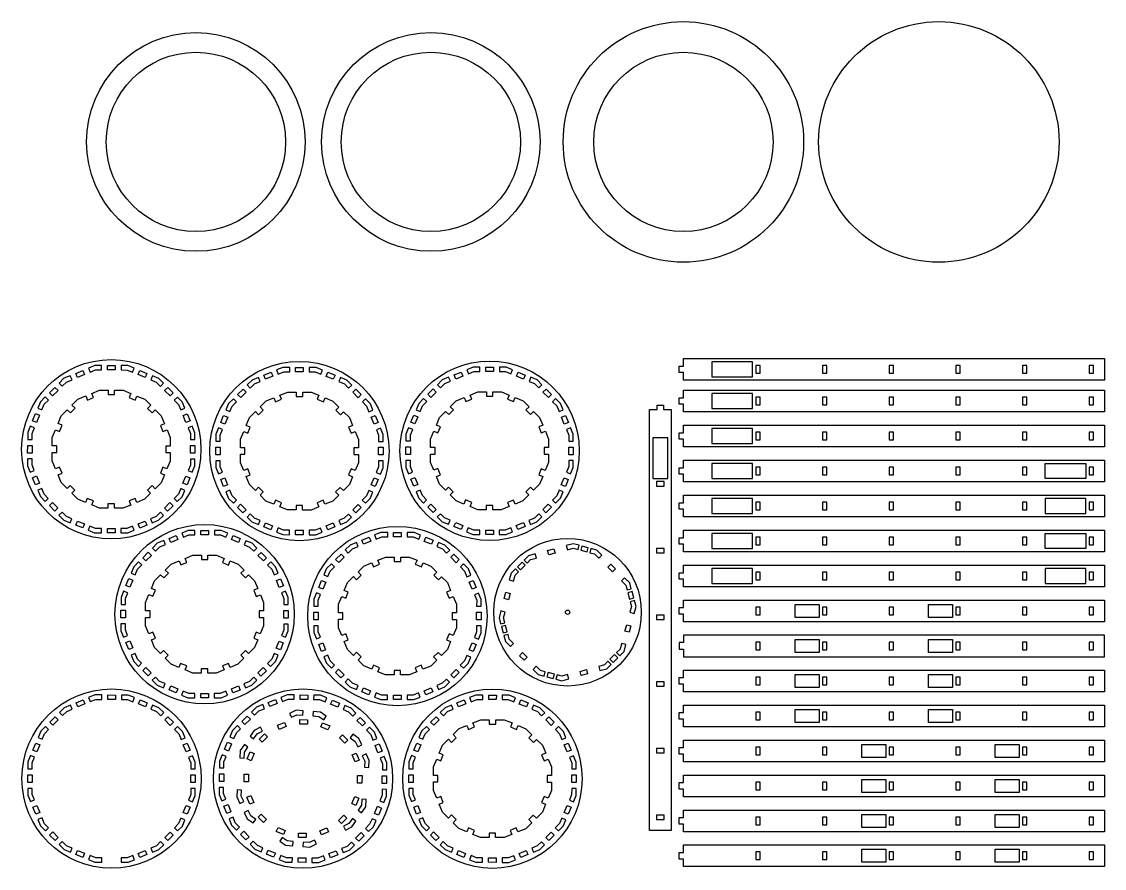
# Model space of a CAD drawing. Header units: millimetres. Extents: x 0 to 786, y -59 to 1053.
# Drawn here: x 0 to 786, y 439 to 1053 of the extents above; entities that cross this region are included whole.
import ezdxf

# ---------------------------------------------------------------- set-up
doc = ezdxf.new("R2010")
doc.units = ezdxf.units.MM
for name, color, linetype in [('Part 2 Inside CUt', 92, 'Continuous'), ('Part 2 Outside Cut', 1, 'Continuous'), ('Part 3 Inside Cut', 70, 'Continuous'), ('Part 3 Outside Cut', 1, 'Continuous')]:
    doc.layers.add(name, color=color, linetype=linetype)

msp = doc.modelspace()

# ---------------------------------------------------------------- linework, layer by layer
at = {"layer": 'Part 2 Inside CUt'}
for points in [[(58.04, 800.38), (58.04, 803.55), (53.04, 803.56), (48.42, 801.65), (49.64, 798.71), (53.67, 800.38)], [(67.9, 800.37), (62.34, 800.37), (62.34, 803.55), (67.9, 803.54)], [(80.6, 798.69), (81.81, 801.62), (77.2, 803.54), (72.2, 803.54), (72.2, 800.37), (76.57, 800.36)], [(194.67, 799.1), (194.67, 802.27), (189.67, 802.27), (185.05, 800.37), (186.27, 797.43), (190.3, 799.1)], [(198.97, 799.09), (198.97, 802.27), (204.53, 802.26), (204.53, 799.09)], [(217.23, 797.4), (218.44, 800.34), (213.83, 802.25), (208.83, 802.26), (208.83, 799.08), (213.2, 799.08)], [(332.8, 799.25), (332.8, 802.43), (327.8, 802.43), (323.18, 800.52), (324.4, 797.59), (328.43, 799.25)], [(342.66, 799.24), (337.1, 799.25), (337.1, 802.42), (342.66, 802.42)], [(355.36, 797.56), (356.57, 800.49), (351.96, 802.41), (346.96, 802.41), (346.96, 799.24), (351.32, 799.23)], [(36.55, 793.31), (35.33, 796.24), (30.72, 794.33), (27.18, 790.8), (29.42, 788.55), (32.51, 791.64)], [(44.45, 800.01), (45.66, 797.07), (40.52, 794.95), (39.31, 797.88)], [(90.92, 797.84), (89.7, 794.91), (84.57, 797.04), (85.79, 799.97)], [(100.79, 788.49), (103.04, 790.74), (99.51, 794.27), (94.89, 796.19), (93.68, 793.26), (97.71, 791.58)], [(173.18, 792.02), (171.96, 794.96), (167.35, 793.05), (163.81, 789.52), (166.05, 787.27), (169.14, 790.36)], [(181.08, 798.72), (182.29, 795.79), (177.15, 793.67), (175.94, 796.6)], [(222.42, 798.69), (227.55, 796.56), (226.33, 793.62), (221.2, 795.75)], [(237.42, 787.21), (239.67, 789.45), (236.14, 792.99), (231.52, 794.91), (230.31, 791.97), (234.34, 790.3)], [(311.31, 792.18), (310.09, 795.11), (305.48, 793.2), (301.94, 789.67), (304.18, 787.43), (307.27, 790.51)], [(319.21, 798.88), (320.42, 795.94), (315.28, 793.82), (314.07, 796.76)], [(365.68, 796.71), (364.46, 793.78), (359.33, 795.91), (360.55, 798.84)], [(375.55, 787.36), (377.8, 789.61), (374.27, 793.14), (369.65, 795.06), (368.44, 792.13), (372.47, 790.45)], [(26.38, 785.51), (22.44, 781.59), (20.2, 783.84), (24.13, 787.76)], [(106.08, 787.69), (110.01, 783.76), (107.76, 781.51), (103.83, 785.45)], [(163.01, 784.23), (159.08, 780.31), (156.83, 782.55), (160.76, 786.48)], [(242.71, 786.41), (246.64, 782.48), (244.39, 780.23), (240.46, 784.16)], [(301.14, 784.39), (297.2, 780.46), (294.96, 782.71), (298.89, 786.63)], [(380.84, 786.56), (384.76, 782.63), (382.52, 780.39), (378.59, 784.32)], [(19.4, 778.55), (17.16, 780.8), (13.62, 777.27), (11.7, 772.65), (14.64, 771.43), (16.31, 775.46)], [(62.65, 703.18), (62.65, 700.01), (56.51, 700.01), (50.85, 702.37), (52.06, 705.3), (47.67, 707.13), (46.45, 704.19), (40.78, 706.55), (36.45, 710.89), (38.69, 713.13), (35.33, 716.5), (33.08, 714.26), (28.75, 718.6), (26.41, 724.27), (29.34, 725.48), (27.52, 729.89), (24.59, 728.67), (22.24, 734.34), (22.25, 740.48), (25.42, 740.48), (25.43, 745.24), (22.25, 745.24), (22.26, 751.38), (24.61, 757.04), (27.54, 755.83), (29.37, 760.23), (26.44, 761.44), (28.79, 767.11), (33.13, 771.44), (35.38, 769.2), (38.75, 772.56), (36.5, 774.81), (40.85, 779.14), (46.52, 781.49), (47.73, 778.55), (52.13, 780.37), (50.92, 783.31), (56.59, 785.65), (62.72, 785.64), (62.72, 782.47), (67.48, 782.46), (67.49, 785.64), (73.62, 785.63), (79.29, 783.28), (78.07, 780.35), (82.47, 778.52), (83.69, 781.45), (89.35, 779.1), (93.69, 774.76), (91.44, 772.52), (94.81, 769.15), (97.05, 771.39), (101.39, 767.05), (103.73, 761.38), (100.8, 760.16), (102.62, 755.76), (105.55, 756.97), (107.89, 751.3), (107.89, 745.17), (104.71, 745.17), (104.71, 740.41), (107.88, 740.41), (107.88, 734.27), (105.53, 728.6), (102.59, 729.82), (100.77, 725.42), (103.7, 724.2), (101.35, 718.54), (97, 714.2), (94.76, 716.45), (91.39, 713.09), (93.63, 710.84), (89.29, 706.5), (83.62, 704.16), (82.41, 707.1), (78.01, 705.28), (79.22, 702.34), (73.55, 700), (67.41, 700), (67.41, 703.18)], [(115.55, 771.34), (118.48, 772.56), (116.58, 777.18), (113.05, 780.71), (110.8, 778.47), (113.88, 775.38)], [(156.03, 777.27), (153.79, 779.51), (150.25, 775.98), (148.33, 771.37), (151.27, 770.15), (152.94, 774.18)], [(199.28, 701.9), (199.28, 698.73), (193.14, 698.73), (187.48, 701.08), (188.7, 704.02), (184.3, 705.84), (183.08, 702.91), (177.41, 705.26), (173.08, 709.61), (175.32, 711.85), (171.96, 715.22), (169.71, 712.98), (165.38, 717.32), (163.04, 722.99), (165.97, 724.2), (164.15, 728.6), (161.22, 727.39), (158.87, 733.06), (158.88, 739.2), (162.05, 739.19), (162.06, 743.96), (158.88, 743.96), (158.89, 750.1), (161.24, 755.76), (164.17, 754.54), (166, 758.94), (163.07, 760.16), (165.42, 765.83), (169.76, 770.16), (172.01, 767.91), (175.38, 771.28), (173.13, 773.53), (177.48, 777.86), (183.15, 780.2), (184.36, 777.27), (188.76, 779.09), (187.55, 782.02), (193.22, 784.37), (199.35, 784.36), (199.35, 781.19), (204.11, 781.18), (204.12, 784.36), (210.25, 784.35), (215.92, 782), (214.7, 779.07), (219.1, 777.24), (220.32, 780.17), (225.98, 777.82), (230.32, 773.48), (228.07, 771.23), (231.44, 767.86), (233.68, 770.11), (238.02, 765.76), (240.36, 760.09), (237.43, 758.88), (239.25, 754.48), (242.18, 755.69), (244.52, 750.02), (244.52, 743.89), (241.34, 743.89), (241.34, 739.13), (244.51, 739.12), (244.51, 732.99), (242.16, 727.32), (239.22, 728.54), (237.4, 724.14), (240.33, 722.92), (237.98, 717.26), (233.63, 712.92), (231.39, 715.17), (228.02, 711.8), (230.26, 709.56), (225.92, 705.22), (220.25, 702.88), (219.04, 705.81), (214.64, 703.99), (215.85, 701.06), (210.18, 698.72), (204.04, 698.72), (204.04, 701.9)], [(252.18, 770.06), (255.11, 771.27), (253.21, 775.89), (249.68, 779.43), (247.43, 777.19), (250.51, 774.1)], [(294.16, 777.42), (291.92, 779.67), (288.38, 776.14), (286.46, 771.52), (289.39, 770.31), (291.07, 774.34)], [(337.41, 702.06), (337.41, 698.88), (331.27, 698.89), (325.61, 701.24), (326.82, 704.17), (322.43, 706), (321.21, 703.07), (315.54, 705.42), (311.21, 709.76), (313.45, 712), (310.09, 715.37), (307.84, 713.13), (303.51, 717.47), (301.16, 723.14), (304.1, 724.36), (302.28, 728.76), (299.35, 727.55), (297, 733.22), (297.01, 739.35), (300.18, 739.35), (300.19, 744.11), (297.01, 744.11), (297.02, 750.25), (299.37, 755.92), (302.3, 754.7), (304.13, 759.1), (301.2, 760.32), (303.55, 765.98), (307.89, 770.32), (310.13, 768.07), (313.51, 771.43), (311.26, 773.68), (315.6, 778.02), (321.28, 780.36), (322.49, 777.43), (326.89, 779.24), (325.68, 782.18), (331.35, 784.52), (337.48, 784.52), (337.48, 781.34), (342.24, 781.34), (342.25, 784.51), (348.38, 784.51), (354.05, 782.15), (352.83, 779.22), (357.23, 777.39), (358.45, 780.33), (364.11, 777.97), (368.45, 773.63), (366.2, 771.39), (369.57, 768.02), (371.81, 770.26), (376.15, 765.92), (378.49, 760.25), (375.56, 759.04), (377.37, 754.63), (380.31, 755.85), (382.65, 750.18), (382.65, 744.04), (379.47, 744.04), (379.47, 739.28), (382.64, 739.28), (382.64, 733.14), (380.28, 727.48), (377.35, 728.69), (375.53, 724.29), (378.46, 723.08), (376.1, 717.41), (371.76, 713.08), (369.52, 715.32), (366.15, 711.96), (368.39, 709.71), (364.05, 705.38), (358.38, 703.03), (357.17, 705.97), (352.76, 704.15), (353.98, 701.21), (348.31, 698.87), (342.17, 698.88), (342.17, 702.05)], [(390.31, 770.22), (393.24, 771.43), (391.34, 776.05), (387.8, 779.58), (385.56, 777.34), (388.64, 774.25)], [(10.85, 762.33), (7.92, 763.54), (10.05, 768.68), (12.99, 767.46)], [(119.32, 762.23), (117.19, 767.37), (120.13, 768.58), (122.25, 763.45)], [(147.48, 761.04), (144.55, 762.26), (146.68, 767.39), (149.62, 766.18)], [(255.95, 760.95), (253.82, 766.08), (256.76, 767.3), (258.88, 762.16)], [(285.61, 761.2), (282.68, 762.42), (284.81, 767.55), (287.74, 766.33)], [(394.07, 761.1), (391.95, 766.24), (394.89, 767.45), (397.01, 762.32)], [(9.2, 758.35), (6.27, 759.57), (4.36, 754.96), (4.35, 749.96), (7.53, 749.96), (7.53, 754.32)], [(122.62, 749.86), (125.8, 749.85), (125.8, 754.85), (123.89, 759.47), (120.96, 758.26), (122.63, 754.22)], [(145.83, 757.07), (142.9, 758.29), (140.99, 753.67), (140.98, 748.68), (144.16, 748.67), (144.16, 753.04)], [(259.25, 748.57), (262.43, 748.57), (262.43, 753.57), (260.52, 758.19), (257.59, 756.97), (259.26, 752.94)], [(283.96, 757.23), (281.03, 758.44), (279.11, 753.83), (279.11, 748.83), (282.29, 748.83), (282.29, 753.19)], [(397.38, 748.73), (400.56, 748.72), (400.56, 753.72), (398.65, 758.34), (395.72, 757.13), (397.38, 753.09)], [(4.35, 745.66), (7.52, 745.65), (7.52, 740.1), (4.34, 740.1)], [(125.79, 739.99), (122.61, 740), (122.62, 745.55), (125.79, 745.55)], [(140.98, 744.37), (144.15, 744.37), (144.15, 738.81), (140.97, 738.82)], [(262.42, 738.71), (259.24, 738.71), (259.25, 744.27), (262.42, 744.27)], [(279.11, 744.53), (282.28, 744.52), (282.28, 738.97), (279.1, 738.97)], [(400.55, 738.87), (397.37, 738.87), (397.38, 744.42), (400.55, 744.42)], [(7.51, 735.79), (4.34, 735.8), (4.33, 730.8), (6.24, 726.18), (9.18, 727.39), (7.51, 731.43)], [(120.93, 727.3), (123.86, 726.08), (125.78, 730.69), (125.78, 735.69), (122.61, 735.69), (122.61, 731.33)], [(144.14, 734.51), (140.97, 734.51), (140.96, 729.52), (142.87, 724.9), (145.81, 726.11), (144.14, 730.14)], [(257.56, 726.01), (260.49, 724.79), (262.41, 729.41), (262.41, 734.41), (259.24, 734.41), (259.24, 730.04)], [(282.27, 734.67), (279.1, 734.67), (279.09, 729.67), (281, 725.05), (283.94, 726.26), (282.27, 730.3)], [(395.69, 726.17), (398.62, 724.95), (400.54, 729.56), (400.54, 734.56), (397.37, 734.56), (397.36, 730.2)], [(10.01, 717.07), (7.89, 722.2), (10.82, 723.42), (12.94, 718.28)], [(120.08, 716.97), (117.15, 718.19), (119.28, 723.32), (122.21, 722.1)], [(146.64, 715.78), (144.52, 720.92), (147.45, 722.13), (149.57, 717)], [(256.71, 715.69), (253.78, 716.91), (255.91, 722.04), (258.84, 720.82)], [(284.77, 715.94), (282.65, 721.08), (285.58, 722.29), (287.7, 717.15)], [(394.84, 715.84), (391.91, 717.06), (394.04, 722.19), (396.97, 720.98)], [(14.59, 714.3), (11.65, 713.09), (13.56, 708.47), (17.09, 704.94), (19.34, 707.18), (16.25, 710.27)], [(110.74, 707.1), (112.98, 704.85), (116.52, 708.38), (118.43, 713), (115.5, 714.22), (113.83, 710.18)], [(151.22, 713.02), (148.28, 711.81), (150.19, 707.19), (153.72, 703.65), (155.97, 705.9), (152.88, 708.99)], [(247.37, 705.82), (249.61, 703.57), (253.15, 707.1), (255.06, 711.71), (252.13, 712.93), (250.46, 708.9)], [(289.34, 713.18), (286.41, 711.96), (288.32, 707.34), (291.85, 703.81), (294.1, 706.05), (291.01, 709.14)], [(385.5, 705.97), (387.74, 703.72), (391.28, 707.25), (393.19, 711.87), (390.26, 713.09), (388.59, 709.06)], [(24.06, 697.96), (20.13, 701.89), (22.38, 704.13), (26.3, 700.2)], [(103.76, 700.13), (107.69, 704.06), (109.93, 701.81), (106, 697.89)], [(160.69, 696.67), (156.76, 700.61), (159.01, 702.85), (162.93, 698.92)], [(240.39, 698.85), (244.32, 702.78), (246.56, 700.53), (242.63, 696.6)], [(298.81, 696.83), (294.89, 700.76), (297.14, 703.01), (301.06, 699.07)], [(378.52, 699.01), (382.45, 702.93), (384.69, 700.68), (380.76, 696.76)], [(29.34, 697.16), (27.1, 694.91), (30.63, 691.38), (35.24, 689.46), (36.46, 692.39), (32.43, 694.07)], [(93.59, 692.34), (94.8, 689.41), (99.42, 691.32), (102.96, 694.85), (100.71, 697.09), (97.62, 694.01)], [(165.97, 695.87), (163.73, 693.63), (167.26, 690.09), (171.87, 688.18), (173.09, 691.11), (169.06, 692.78)], [(230.22, 691.06), (231.43, 688.12), (236.05, 690.03), (239.59, 693.56), (237.34, 695.81), (234.25, 692.73)], [(304.1, 696.03), (301.85, 693.78), (305.39, 690.25), (310, 688.33), (311.22, 691.26), (307.19, 692.94)], [(368.35, 691.21), (369.56, 688.28), (374.18, 690.19), (377.72, 693.72), (375.47, 695.97), (372.38, 692.88)], [(45.56, 688.61), (44.35, 685.68), (39.22, 687.81), (40.43, 690.74)], [(49.54, 686.96), (48.32, 684.03), (52.94, 682.11), (57.93, 682.11), (57.94, 685.28), (53.57, 685.29)], [(62.24, 682.1), (62.24, 685.28), (67.8, 685.27), (67.79, 682.1)], [(72.1, 685.27), (72.1, 682.1), (77.09, 682.09), (81.71, 684), (80.5, 686.93), (76.46, 685.27)], [(89.61, 690.7), (90.82, 687.76), (85.69, 685.64), (84.48, 688.58)], [(180.98, 684.4), (175.85, 686.53), (177.06, 689.46), (182.2, 687.33)], [(186.17, 685.68), (184.95, 682.75), (189.57, 680.83), (194.56, 680.82), (194.57, 684), (190.2, 684)], [(208.73, 683.99), (208.73, 680.81), (213.72, 680.81), (218.34, 682.72), (217.13, 685.65), (213.1, 683.98)], [(226.24, 689.42), (227.45, 686.48), (222.32, 684.36), (221.11, 687.29)], [(320.32, 687.48), (319.11, 684.55), (313.97, 686.68), (315.19, 689.61)], [(324.3, 685.83), (323.08, 682.9), (327.7, 680.98), (332.69, 680.98), (332.7, 684.15), (328.33, 684.16)], [(337, 680.98), (337, 684.15), (342.55, 684.15), (342.55, 680.97)], [(346.86, 684.14), (346.86, 680.97), (351.85, 680.96), (356.47, 682.87), (355.26, 685.81), (351.22, 684.14)], [(364.37, 689.57), (365.58, 686.64), (360.45, 684.51), (359.24, 687.45)], [(104.33, 673.58), (103.12, 676.52), (98.5, 674.61), (94.96, 671.08), (97.21, 668.83), (100.3, 671.91)], [(112.23, 680.28), (113.44, 677.35), (108.31, 675.23), (107.1, 678.16)], [(125.82, 680.65), (125.82, 683.83), (120.83, 683.83), (116.21, 681.92), (117.42, 678.99), (121.46, 680.66)], [(135.68, 680.64), (130.13, 680.65), (130.13, 683.82), (135.68, 683.82)], [(148.38, 678.96), (149.6, 681.9), (144.98, 683.81), (139.99, 683.82), (139.98, 680.64), (144.35, 680.64)], [(158.71, 678.11), (157.49, 675.18), (152.36, 677.31), (153.57, 680.25)], [(168.58, 668.77), (170.83, 671.01), (167.29, 674.55), (162.68, 676.46), (161.46, 673.53), (165.49, 671.86)], [(198.87, 680.82), (198.87, 684), (204.43, 683.99), (204.42, 680.82)], [(252.26, 678.95), (253.47, 676.02), (248.34, 673.9), (247.12, 676.83)], [(265.85, 679.32), (265.85, 682.5), (260.85, 682.5), (256.24, 680.6), (257.45, 677.66), (261.48, 679.33)], [(270.15, 679.32), (270.15, 682.5), (275.71, 682.49), (275.71, 679.32)], [(288.41, 677.63), (289.63, 680.57), (285.01, 682.48), (280.01, 682.49), (280.01, 679.31), (284.38, 679.31)], [(298.73, 676.78), (297.51, 673.85), (292.38, 675.98), (293.6, 678.92)], [(244.36, 672.25), (243.15, 675.19), (238.53, 673.28), (234.99, 669.75), (237.23, 667.5), (240.32, 670.59)], [(308.6, 667.44), (310.85, 669.68), (307.32, 673.22), (302.71, 675.13), (301.49, 672.2), (305.52, 670.53)], [(382.8, 666.22), (381.98, 669.29), (386.58, 670.52), (387.4, 667.45)], [(404.04, 670.06), (404.86, 673.12), (400.59, 674.27), (395.55, 672.92), (396.37, 669.85), (400.59, 670.98)], [(406.04, 669.51), (410.64, 668.28), (411.46, 671.35), (406.86, 672.58)], [(412.63, 667.75), (416.08, 666.83), (419.16, 663.74), (421.41, 665.99), (417.72, 669.68), (413.45, 670.82)], [(87.18, 658.82), (84.94, 661.07), (81.4, 657.54), (79.49, 652.93), (82.42, 651.71), (84.09, 655.74)], [(94.16, 665.79), (90.23, 661.86), (87.99, 664.11), (91.92, 668.04)], [(130.44, 583.46), (130.43, 580.28), (124.3, 580.29), (118.63, 582.64), (119.85, 585.57), (115.45, 587.4), (114.23, 584.47), (108.57, 586.82), (104.23, 591.16), (106.48, 593.41), (103.11, 596.78), (100.87, 594.53), (96.53, 598.88), (94.19, 604.55), (97.12, 605.76), (95.31, 610.16), (92.37, 608.95), (90.03, 614.62), (90.03, 620.76), (93.21, 620.75), (93.21, 625.52), (90.04, 625.52), (90.04, 631.65), (92.4, 637.32), (95.33, 636.1), (97.15, 640.5), (94.22, 641.72), (96.58, 647.39), (100.92, 651.72), (103.16, 649.47), (106.53, 652.84), (104.29, 655.08), (108.63, 659.42), (114.3, 661.76), (115.51, 658.83), (119.92, 660.65), (118.7, 663.58), (124.37, 665.92), (130.51, 665.92), (130.51, 662.74), (135.27, 662.74), (135.27, 665.91), (141.41, 665.91), (147.07, 663.56), (145.86, 660.62), (150.25, 658.8), (151.47, 661.73), (157.14, 659.38), (161.47, 655.03), (159.23, 652.79), (162.59, 649.42), (164.84, 651.66), (169.17, 647.32), (171.52, 641.65), (168.58, 640.44), (170.4, 636.04), (173.33, 637.25), (175.68, 631.58), (175.67, 625.44), (172.5, 625.45), (172.49, 620.68), (175.67, 620.68), (175.66, 614.55), (173.31, 608.88), (170.38, 610.1), (168.55, 605.7), (171.48, 604.48), (169.13, 598.81), (164.79, 594.48), (162.55, 596.73), (159.17, 593.36), (161.42, 591.11), (157.08, 586.78), (151.4, 584.44), (150.19, 587.37), (145.79, 585.55), (147, 582.62), (141.33, 580.27), (135.2, 580.28), (135.2, 583.46)], [(173.87, 667.97), (177.79, 664.03), (175.54, 661.79), (171.62, 665.72)], [(183.34, 651.62), (186.27, 652.83), (184.36, 657.45), (180.83, 660.99), (178.58, 658.74), (181.67, 655.66)], [(234.19, 664.46), (230.26, 660.54), (228.01, 662.78), (231.95, 666.71)], [(270.46, 582.13), (270.46, 578.95), (264.32, 578.96), (258.66, 581.31), (259.88, 584.25), (255.48, 586.07), (254.26, 583.14), (248.59, 585.49), (244.26, 589.83), (246.51, 592.08), (243.14, 595.45), (240.89, 593.21), (236.56, 597.55), (234.22, 603.22), (237.15, 604.43), (235.33, 608.83), (232.4, 607.62), (230.05, 613.29), (230.06, 619.43), (233.23, 619.42), (233.24, 624.19), (230.06, 624.19), (230.07, 630.32), (232.42, 635.99), (235.35, 634.77), (237.18, 639.17), (234.25, 640.39), (236.6, 646.06), (240.94, 650.39), (243.19, 648.14), (246.56, 651.51), (244.31, 653.76), (248.66, 658.09), (254.33, 660.43), (255.54, 657.5), (259.94, 659.32), (258.73, 662.25), (264.4, 664.59), (270.54, 664.59), (270.53, 661.41), (275.3, 661.41), (275.3, 664.59), (281.43, 664.58), (287.1, 662.23), (285.88, 659.29), (290.28, 657.47), (291.5, 660.4), (297.16, 658.05), (301.5, 653.71), (299.25, 651.46), (302.62, 648.09), (304.86, 650.33), (309.2, 645.99), (311.54, 640.32), (308.61, 639.11), (310.43, 634.71), (313.36, 635.92), (315.7, 630.25), (315.7, 624.11), (312.52, 624.12), (312.52, 619.35), (315.69, 619.35), (315.69, 613.22), (313.34, 607.55), (310.4, 608.77), (308.58, 604.37), (311.51, 603.15), (309.16, 597.48), (304.81, 593.15), (302.57, 595.4), (299.2, 592.03), (301.44, 589.78), (297.1, 585.45), (291.43, 583.11), (290.22, 586.04), (285.82, 584.22), (287.03, 581.29), (281.36, 578.95), (275.22, 578.95), (275.23, 582.13)], [(313.89, 666.64), (317.82, 662.7), (315.57, 660.46), (311.64, 664.39)], [(362.27, 655.33), (365.64, 658.7), (363.39, 660.94), (360.03, 657.57)], [(367.09, 660.16), (369.62, 662.68), (373.84, 663.81), (373.01, 666.88), (367.98, 665.53), (364.85, 662.4)], [(227.21, 657.5), (224.97, 659.74), (221.43, 656.21), (219.51, 651.6), (222.45, 650.38), (224.12, 654.41)], [(323.36, 650.29), (326.3, 651.5), (324.39, 656.12), (320.86, 659.66), (318.61, 657.42), (321.69, 654.33)], [(360.81, 653.87), (358.56, 656.11), (355.44, 652.99), (354.09, 647.95), (357.15, 647.13), (358.28, 651.34)], [(427.98, 659.43), (431.35, 656.06), (429.1, 653.82), (425.73, 657.18)], [(78.64, 642.6), (75.71, 643.82), (77.84, 648.95), (80.77, 647.73)], [(187.1, 642.51), (184.98, 647.64), (187.91, 648.86), (190.03, 643.72)], [(218.67, 641.27), (215.73, 642.49), (217.86, 647.62), (220.8, 646.4)], [(327.13, 641.18), (325, 646.31), (327.94, 647.53), (330.06, 642.39)], [(439.67, 640.71), (442.74, 641.53), (441.6, 645.8), (437.91, 649.49), (435.66, 647.24), (438.75, 644.16)], [(76.99, 638.63), (74.06, 639.85), (72.14, 635.23), (72.14, 630.23), (75.31, 630.23), (75.32, 634.6)], [(190.41, 630.13), (193.58, 630.13), (193.59, 635.13), (191.68, 639.74), (188.74, 638.53), (190.41, 634.5)], [(217.02, 637.3), (214.08, 638.52), (212.17, 633.9), (212.16, 628.9), (215.34, 628.9), (215.34, 633.27)], [(330.43, 628.8), (333.61, 628.8), (333.61, 633.8), (331.7, 638.41), (328.77, 637.2), (330.44, 633.17)], [(351.68, 638.98), (354.74, 638.16), (353.51, 633.56), (350.44, 634.38)], [(441.44, 634.11), (444.51, 634.93), (443.27, 639.53), (440.21, 638.71)], [(441.98, 632.12), (442.9, 628.67), (441.77, 624.45), (444.84, 623.63), (446.19, 628.67), (445.04, 632.94)], [(72.13, 625.93), (75.31, 625.93), (75.3, 620.37), (72.13, 620.37)], [(193.57, 620.27), (190.4, 620.27), (190.4, 625.83), (193.58, 625.82)], [(212.16, 624.6), (215.33, 624.6), (215.33, 619.04), (212.15, 619.04)], [(333.6, 618.94), (330.42, 618.94), (330.43, 624.5), (333.6, 624.5)], [(350.91, 616.92), (349.98, 620.37), (351.11, 624.59), (348.05, 625.41), (346.7, 620.37), (347.84, 616.1)], [(75.3, 616.07), (72.12, 616.07), (72.12, 611.07), (74.03, 606.46), (76.96, 607.67), (75.3, 611.7)], [(188.72, 607.57), (191.65, 606.35), (193.57, 610.97), (193.57, 615.97), (190.39, 615.97), (190.39, 611.6)], [(215.33, 614.74), (212.15, 614.74), (212.15, 609.74), (214.05, 605.13), (216.99, 606.34), (215.32, 610.37)], [(328.74, 606.24), (331.68, 605.02), (333.59, 609.64), (333.6, 614.64), (330.42, 614.64), (330.42, 610.27)], [(349.61, 609.5), (352.68, 610.33), (351.44, 614.92), (348.37, 614.1)], [(438.14, 610.88), (439.37, 615.48), (442.44, 614.66), (441.21, 610.06)], [(353.21, 608.34), (350.14, 607.51), (351.29, 603.24), (354.97, 599.55), (357.22, 601.8), (354.13, 604.89)], [(77.79, 597.34), (75.67, 602.48), (78.61, 603.69), (80.73, 598.56)], [(187.87, 597.25), (184.94, 598.46), (187.07, 603.6), (190, 602.38)], [(217.82, 596.01), (215.7, 601.15), (218.63, 602.36), (220.75, 597.23)], [(327.89, 595.92), (324.96, 597.14), (327.09, 602.27), (330.02, 601.05)], [(432.08, 595.17), (434.32, 592.93), (437.45, 596.06), (438.8, 601.09), (435.73, 601.92), (434.6, 597.7)], [(82.37, 594.58), (79.44, 593.37), (81.34, 588.75), (84.88, 585.21), (87.12, 587.45), (84.04, 590.54)], [(178.52, 587.37), (180.76, 585.13), (184.3, 588.66), (186.22, 593.27), (183.29, 594.49), (181.61, 590.46)], [(222.4, 593.25), (219.46, 592.04), (221.37, 587.42), (224.9, 583.88), (227.15, 586.12), (224.06, 589.21)], [(318.55, 586.04), (320.79, 583.8), (324.33, 587.33), (326.24, 591.94), (323.31, 593.16), (321.64, 589.13)], [(361.54, 592.98), (363.78, 595.23), (367.15, 591.86), (364.9, 589.61)], [(432.87, 591.47), (430.62, 593.72), (427.25, 590.35), (429.5, 588.1)], [(91.84, 578.23), (87.92, 582.17), (90.16, 584.41), (94.09, 580.48)], [(171.54, 580.41), (175.48, 584.33), (177.72, 582.09), (173.79, 578.16)], [(231.87, 576.9), (227.94, 580.84), (230.19, 583.08), (234.11, 579.15)], [(311.57, 579.08), (315.5, 583), (317.75, 580.76), (313.81, 576.83)], [(380.26, 581.29), (376.81, 582.21), (373.72, 585.3), (371.47, 583.05), (375.16, 579.37), (379.43, 578.22)], [(410.9, 579.76), (406.3, 578.52), (405.48, 581.59), (410.08, 582.82)], [(425.79, 588.89), (423.26, 586.36), (419.05, 585.23), (419.87, 582.16), (424.91, 583.51), (428.03, 586.64)], [(97.13, 577.43), (94.88, 575.19), (98.41, 571.65), (103.03, 569.73), (104.24, 572.67), (100.21, 574.34)], [(161.37, 572.62), (162.59, 569.68), (167.2, 571.59), (170.74, 575.12), (168.5, 577.37), (165.41, 574.28)], [(237.15, 576.1), (234.91, 573.86), (238.44, 570.32), (243.05, 568.41), (244.27, 571.34), (240.24, 573.01)], [(301.4, 571.29), (302.61, 568.35), (307.23, 570.26), (310.77, 573.79), (308.52, 576.04), (305.43, 572.95)], [(386.03, 576.45), (386.85, 579.52), (382.25, 580.75), (381.43, 577.68)], [(388.84, 578.99), (388.02, 575.92), (392.29, 574.78), (397.33, 576.13), (396.51, 579.19), (392.29, 578.06)], [(113.35, 568.89), (112.13, 565.95), (107, 568.08), (108.22, 571.02)], [(117.32, 567.24), (116.11, 564.3), (120.72, 562.39), (125.72, 562.38), (125.72, 565.56), (121.36, 565.56)], [(139.88, 565.55), (139.88, 562.37), (144.88, 562.37), (149.5, 564.27), (148.28, 567.21), (144.25, 565.54)], [(157.4, 570.97), (158.61, 568.04), (153.47, 565.92), (152.26, 568.85)], [(253.38, 567.56), (252.16, 564.62), (247.03, 566.76), (248.24, 569.69)], [(297.42, 569.64), (298.64, 566.71), (293.5, 564.59), (292.29, 567.52)], [(44.62, 560.88), (45.84, 557.95), (40.7, 555.83), (39.49, 558.76)], [(58.21, 561.26), (58.22, 564.43), (53.22, 564.44), (48.6, 562.53), (49.81, 559.59), (53.85, 561.26)], [(62.52, 561.25), (62.52, 564.43), (68.08, 564.42), (68.07, 561.25)], [(80.77, 559.57), (81.99, 562.5), (77.38, 564.41), (72.38, 564.42), (72.38, 561.24), (76.74, 561.24)], [(85.97, 560.85), (91.1, 558.72), (89.88, 555.78), (84.75, 557.92)], [(130.02, 562.38), (130.02, 565.55), (135.58, 565.55), (135.58, 562.37)], [(185.47, 558.15), (180.31, 556.08), (179.13, 559.03), (184.29, 561.1)], [(197.88, 561.33), (197.92, 564.5), (192.92, 564.56), (188.28, 562.7), (189.46, 559.75), (193.52, 561.38)], [(207.74, 561.21), (202.18, 561.28), (202.22, 564.45), (207.78, 564.39)], [(220.42, 559.4), (221.67, 562.32), (217.08, 564.28), (212.08, 564.34), (212.04, 561.17), (216.41, 561.12)], [(225.63, 560.63), (230.74, 558.44), (229.49, 555.52), (224.38, 557.71)], [(257.35, 565.91), (256.13, 562.97), (260.75, 561.06), (265.74, 561.05), (265.75, 564.23), (261.38, 564.23)], [(270.05, 561.05), (270.05, 564.22), (275.61, 564.22), (275.6, 561.04)], [(279.91, 564.22), (279.91, 561.04), (284.9, 561.04), (289.52, 562.94), (288.31, 565.88), (284.28, 564.21)], [(321.26, 560.86), (322.48, 557.93), (317.34, 555.81), (316.13, 558.74)], [(334.85, 561.23), (334.86, 564.41), (329.86, 564.41), (325.24, 562.51), (326.45, 559.57), (330.49, 561.24)], [(344.71, 561.23), (339.16, 561.23), (339.16, 564.41), (344.72, 564.4)], [(357.41, 559.54), (358.63, 562.48), (354.02, 564.39), (349.02, 564.4), (349.02, 561.22), (353.38, 561.22)], [(367.74, 558.7), (366.52, 555.76), (361.39, 557.89), (362.61, 560.83)], [(36.72, 554.18), (35.51, 557.12), (30.89, 555.21), (27.36, 551.68), (29.6, 549.43), (32.69, 552.52)], [(100.97, 549.37), (103.22, 551.61), (99.69, 555.15), (95.07, 557.07), (93.85, 554.13), (97.89, 552.46)], [(176.32, 554.48), (175.14, 557.43), (170.5, 555.57), (166.93, 552.07), (169.15, 549.8), (172.27, 552.86)], [(204.19, 549.8), (204.43, 552.96), (199.23, 553.36), (194.53, 551.11), (195.9, 548.25), (199.84, 550.13)], [(219.42, 546.44), (221.22, 549.06), (216.91, 552), (211.71, 552.4), (211.47, 549.24), (215.82, 548.9)], [(240.51, 548.99), (242.78, 551.21), (239.29, 554.79), (234.69, 556.75), (233.44, 553.83), (237.46, 552.12)], [(313.36, 554.16), (312.15, 557.1), (307.53, 555.19), (304, 551.66), (306.24, 549.41), (309.33, 552.5)], [(377.61, 549.35), (379.86, 551.59), (376.33, 555.13), (371.71, 557.04), (370.49, 554.11), (374.53, 552.44)], [(24.31, 548.64), (26.55, 546.39), (22.62, 542.47), (20.38, 544.71)], [(107.94, 542.39), (104.01, 546.32), (106.26, 548.57), (110.18, 544.64)], [(162.09, 542.91), (159.88, 545.18), (163.85, 549.07), (166.07, 546.8)], [(247.4, 541.94), (243.52, 545.92), (245.79, 548.14), (249.67, 544.16)], [(303.2, 546.37), (299.26, 542.45), (297.02, 544.69), (300.95, 548.62)], [(339.47, 464.04), (339.47, 460.86), (333.33, 460.87), (327.67, 463.22), (328.88, 466.16), (324.48, 467.98), (323.27, 465.05), (317.6, 467.4), (313.27, 471.74), (315.51, 473.99), (312.15, 477.36), (309.9, 475.12), (305.57, 479.46), (303.22, 485.13), (306.16, 486.34), (304.34, 490.74), (301.4, 489.53), (299.06, 495.2), (299.07, 501.34), (302.24, 501.33), (302.25, 506.1), (299.07, 506.1), (299.08, 512.23), (301.43, 517.9), (304.36, 516.68), (306.19, 521.08), (303.26, 522.3), (305.61, 527.97), (309.95, 532.3), (312.19, 530.05), (315.56, 533.42), (313.32, 535.67), (317.66, 540), (323.33, 542.34), (324.55, 539.41), (328.95, 541.23), (327.74, 544.16), (333.41, 546.5), (339.54, 546.5), (339.54, 543.32), (344.3, 543.32), (344.3, 546.5), (350.44, 546.49), (356.11, 544.14), (354.89, 541.2), (359.29, 539.38), (360.51, 542.31), (366.17, 539.96), (370.51, 535.62), (368.26, 533.37), (371.62, 530), (373.87, 532.24), (378.21, 527.9), (380.55, 522.23), (377.61, 521.02), (379.43, 516.62), (382.37, 517.83), (384.71, 512.16), (384.71, 506.02), (381.53, 506.03), (381.53, 501.26), (384.7, 501.26), (384.7, 495.13), (382.34, 489.46), (379.41, 490.68), (377.58, 486.28), (380.52, 485.06), (378.16, 479.39), (373.82, 475.06), (371.58, 477.31), (368.21, 473.94), (370.45, 471.69), (366.11, 467.36), (360.44, 465.02), (359.23, 467.95), (354.82, 466.13), (356.04, 463.2), (350.37, 460.86), (344.23, 460.86), (344.23, 464.04)], [(382.9, 548.55), (386.82, 544.61), (384.58, 542.37), (380.65, 546.3)], [(19.58, 539.43), (17.33, 541.67), (13.8, 538.14), (11.88, 533.53), (14.81, 532.31), (16.49, 536.34)], [(115.73, 532.22), (118.66, 533.44), (116.75, 538.05), (113.22, 541.59), (110.98, 539.35), (114.06, 536.26)], [(159.02, 539.9), (156.8, 542.17), (153.22, 538.68), (151.26, 534.09), (154.18, 532.84), (155.9, 536.85)], [(174.86, 538.16), (173.48, 541.02), (168.78, 538.77), (165.83, 534.46), (168.45, 532.67), (170.92, 536.27)], [(238.68, 533.26), (242.28, 530.79), (244.17, 526.85), (247.03, 528.23), (244.78, 532.93), (240.47, 535.88)], [(255.09, 531.69), (258.03, 532.87), (256.17, 537.51), (252.68, 541.09), (250.41, 538.87), (253.46, 535.74)], [(296.22, 539.41), (293.97, 541.65), (290.44, 538.12), (288.52, 533.51), (291.45, 532.29), (293.13, 536.32)], [(392.37, 532.2), (395.3, 533.41), (393.39, 538.03), (389.86, 541.57), (387.62, 539.33), (390.7, 536.24)], [(13.16, 528.34), (11.03, 523.2), (8.1, 524.42), (10.23, 529.55)], [(119.49, 523.11), (117.37, 528.25), (120.3, 529.46), (122.43, 524.32)], [(150.3, 523.77), (147.38, 525.02), (149.57, 530.13), (152.49, 528.88)], [(161.53, 518.69), (161.86, 523.04), (164.33, 526.64), (161.71, 528.44), (158.76, 524.13), (158.36, 518.93)], [(258.76, 522.54), (256.69, 527.7), (259.64, 528.88), (261.7, 523.72)], [(287.67, 523.18), (284.74, 524.4), (286.87, 529.53), (289.8, 528.31)], [(396.13, 523.09), (394.01, 528.22), (396.95, 529.44), (399.07, 524.3)], [(9.38, 519.23), (6.45, 520.45), (4.53, 515.83), (4.53, 510.84), (7.7, 510.83), (7.71, 515.2)], [(122.8, 510.73), (125.97, 510.73), (125.98, 515.73), (124.07, 520.35), (121.14, 519.13), (122.8, 515.1)], [(148.61, 519.81), (145.69, 521.06), (143.73, 516.47), (143.67, 511.47), (146.85, 511.44), (146.9, 515.8)], [(248.88, 511.98), (252.04, 511.74), (252.44, 516.94), (250.19, 521.64), (247.33, 520.27), (249.21, 516.33)], [(261.93, 510.13), (265.11, 510.09), (265.17, 515.09), (263.31, 519.73), (260.36, 518.55), (261.98, 514.5)], [(286.02, 519.21), (283.09, 520.43), (281.17, 515.81), (281.17, 510.81), (284.34, 510.81), (284.35, 515.18)], [(399.44, 510.71), (402.61, 510.71), (402.62, 515.71), (400.71, 520.32), (397.78, 519.11), (399.44, 515.08)], [(4.52, 500.98), (4.52, 506.53), (7.7, 506.53), (7.69, 500.97)], [(125.96, 500.87), (122.79, 500.87), (122.79, 506.43), (125.97, 506.43)], [(146.8, 507.13), (146.73, 501.58), (143.56, 501.61), (143.62, 507.17)], [(261.82, 500.27), (261.89, 505.83), (265.06, 505.79), (265, 500.23)], [(281.17, 506.51), (284.34, 506.51), (284.34, 500.95), (281.16, 500.95)], [(402.61, 500.85), (399.43, 500.85), (399.44, 506.41), (402.61, 506.41)], [(7.69, 496.67), (4.52, 496.67), (4.51, 491.68), (6.42, 487.06), (9.35, 488.27), (7.69, 492.3)], [(121.11, 488.17), (124.04, 486.96), (125.96, 491.57), (125.96, 496.57), (122.79, 496.57), (122.78, 492.2)], [(146.68, 497.27), (143.51, 497.31), (143.45, 492.31), (145.31, 487.67), (148.26, 488.86), (146.64, 492.91)], [(161.29, 487.14), (159.41, 491.07), (159.74, 495.43), (156.58, 495.67), (156.18, 490.47), (158.43, 485.76)], [(260.01, 487.59), (262.93, 486.34), (264.89, 490.94), (264.95, 495.93), (261.77, 495.97), (261.72, 491.6)], [(284.33, 496.65), (281.16, 496.65), (281.15, 491.65), (283.06, 487.04), (286, 488.25), (284.33, 492.28)], [(397.75, 488.15), (400.68, 486.93), (402.6, 491.55), (402.6, 496.55), (399.43, 496.55), (399.42, 492.18)], [(247.09, 488.71), (246.76, 484.36), (244.29, 480.76), (246.91, 478.96), (249.86, 483.27), (250.26, 488.47)], [(8.06, 483.08), (11, 484.29), (13.12, 479.16), (10.18, 477.95)], [(120.26, 477.85), (117.33, 479.07), (119.46, 484.2), (122.39, 482.98)], [(146.91, 483.68), (149.86, 484.86), (151.93, 479.71), (148.98, 478.52)], [(169.94, 474.15), (166.33, 476.61), (164.45, 480.55), (161.58, 479.18), (163.84, 474.47), (168.14, 471.53)], [(259.05, 477.27), (256.13, 478.52), (258.32, 483.63), (261.24, 482.38)], [(286.83, 477.92), (284.7, 483.06), (287.64, 484.27), (289.76, 479.14)], [(396.9, 477.83), (393.97, 479.05), (396.1, 484.18), (399.03, 482.96)], [(14.76, 475.18), (11.83, 473.97), (13.74, 469.35), (17.27, 465.81), (19.51, 468.06), (16.43, 471.15)], [(110.91, 467.98), (113.16, 465.73), (116.69, 469.26), (118.61, 473.88), (115.68, 475.09), (114, 471.06)], [(153.53, 475.71), (150.58, 474.53), (152.44, 469.89), (155.94, 466.32), (158.21, 468.54), (155.16, 471.66)], [(233.76, 469.24), (235.13, 466.38), (239.84, 468.63), (242.78, 472.94), (240.16, 474.73), (237.7, 471.13)], [(249.6, 467.5), (251.82, 465.23), (255.39, 468.72), (257.36, 473.32), (254.44, 474.57), (252.72, 470.55)], [(291.4, 475.16), (288.47, 473.95), (290.38, 469.33), (293.91, 465.79), (296.15, 468.03), (293.07, 471.12)], [(387.55, 467.96), (389.8, 465.71), (393.33, 469.24), (395.25, 473.85), (392.32, 475.07), (390.64, 471.04)], [(24.23, 458.84), (20.31, 462.77), (22.55, 465.01), (26.48, 461.08)], [(106.18, 458.76), (103.94, 461.01), (107.87, 464.94), (110.11, 462.69)], [(158.95, 463.24), (161.22, 465.46), (165.1, 461.49), (162.83, 459.27)], [(248.74, 462.22), (244.77, 458.34), (242.55, 460.61), (246.52, 464.49)], [(300.87, 458.81), (296.95, 462.75), (299.2, 464.99), (303.12, 461.06)], [(380.58, 460.99), (384.51, 464.91), (386.75, 462.67), (382.82, 458.74)], [(29.52, 458.03), (27.27, 455.79), (30.8, 452.25), (35.42, 450.34), (36.64, 453.27), (32.6, 454.94)], [(93.77, 453.22), (94.98, 450.29), (99.6, 452.19), (103.13, 455.72), (100.89, 457.97), (97.8, 454.89)], [(168.11, 458.41), (165.84, 456.19), (169.33, 452.62), (173.93, 450.65), (175.17, 453.57), (171.16, 455.29)], [(197.15, 458.17), (192.79, 458.5), (189.19, 460.97), (187.4, 458.35), (191.7, 455.4), (196.9, 455)], [(204.43, 457.61), (204.19, 454.44), (209.39, 454.04), (214.09, 456.29), (212.72, 459.16), (208.78, 457.27)], [(232.3, 452.92), (233.48, 449.98), (238.12, 451.84), (241.69, 455.33), (239.47, 457.6), (236.35, 454.55)], [(306.16, 458.01), (303.91, 455.77), (307.44, 452.23), (312.06, 450.32), (313.28, 453.25), (309.25, 454.92)], [(370.41, 453.2), (371.62, 450.26), (376.24, 452.17), (379.77, 455.7), (377.53, 457.95), (374.44, 454.86)], [(40.61, 451.62), (45.74, 449.49), (44.52, 446.56), (39.39, 448.69)], [(91, 448.64), (85.87, 446.52), (84.65, 449.45), (89.79, 451.58)], [(182.99, 446.78), (177.88, 448.96), (179.13, 451.88), (184.24, 449.7)], [(228.31, 451.32), (229.49, 448.38), (224.33, 446.31), (223.15, 449.25)], [(322.38, 449.47), (321.17, 446.53), (316.03, 448.67), (317.25, 451.6)], [(366.43, 451.55), (367.64, 448.62), (362.51, 446.5), (361.29, 449.43)], [(49.72, 447.84), (48.5, 444.91), (53.11, 442.99), (58.11, 442.99), (58.11, 446.16), (53.75, 446.16)], [(72.28, 446.15), (72.27, 442.97), (77.27, 442.97), (81.89, 444.88), (80.68, 447.81), (76.64, 446.14)], [(188.2, 448), (186.95, 445.08), (191.54, 443.12), (196.54, 443.06), (196.58, 446.24), (192.21, 446.29)], [(200.84, 443.01), (200.88, 446.19), (206.43, 446.13), (206.4, 442.95)], [(210.74, 446.08), (210.7, 442.9), (215.7, 442.85), (220.34, 444.71), (219.15, 447.65), (215.1, 446.03)], [(326.36, 447.82), (325.14, 444.88), (329.75, 442.97), (334.75, 442.96), (334.75, 446.14), (330.39, 446.14)], [(339.05, 442.96), (339.06, 446.13), (344.61, 446.13), (344.61, 442.95)], [(348.92, 446.13), (348.91, 442.95), (353.91, 442.95), (358.53, 444.86), (357.32, 447.79), (353.28, 446.12)]]:
    msp.add_lwpolyline(points, close=True, dxfattribs=at)
for points in [[(530.7, 806.37, 0), (501.33, 806.37, 0), (501.33, 795.36, 0), (530.7, 795.36, 0)], [(536.25, 803.64, 0), (533.08, 803.64, 0), (533.08, 798.09, 0), (536.25, 798.09, 0)], [(584.67, 798.09, 0), (584.67, 803.64, 0), (581.5, 803.64, 0), (581.5, 798.09, 0)], [(629.91, 803.64, 0), (629.91, 798.09, 0), (633.09, 798.09, 0), (633.09, 803.64, 0)], [(681.51, 803.64, 0), (678.33, 803.64, 0), (678.33, 798.09, 0), (681.51, 798.09, 0)], [(726.75, 798.09, 0), (729.93, 798.09, 0), (729.93, 803.64, 0), (726.75, 803.64, 0)], [(775.17, 798.09, 0), (778.35, 798.09, 0), (778.35, 803.64, 0), (775.17, 803.64, 0)], [(530.7, 783.35, 0), (501.33, 783.35, 0), (501.33, 772.34, 0), (530.7, 772.34, 0)], [(533.08, 775.07, 0), (536.25, 775.07, 0), (536.25, 780.63, 0), (533.08, 780.63, 0)], [(584.67, 775.07, 0), (584.67, 780.63, 0), (581.5, 780.63, 0), (581.5, 775.07, 0)], [(633.09, 780.63, 0), (629.91, 780.63, 0), (629.91, 775.07, 0), (633.09, 775.07, 0)], [(681.51, 780.63, 0), (678.33, 780.63, 0), (678.33, 775.07, 0), (681.51, 775.07, 0)], [(729.93, 780.63, 0), (726.75, 780.63, 0), (726.75, 775.07, 0), (729.93, 775.07, 0)], [(775.17, 775.07, 0), (778.35, 775.07, 0), (778.35, 780.63, 0), (775.17, 780.63, 0)], [(530.7, 757.95, 0), (501.33, 757.95, 0), (501.33, 746.94, 0), (530.7, 746.94, 0)], [(533.08, 749.67, 0), (536.25, 749.67, 0), (536.25, 755.23, 0), (533.08, 755.23, 0)], [(584.67, 749.67, 0), (584.67, 755.23, 0), (581.5, 755.23, 0), (581.5, 749.67, 0)], [(633.09, 749.67, 0), (633.09, 755.23, 0), (629.91, 755.23, 0), (629.91, 749.67, 0)], [(681.51, 749.67, 0), (681.51, 755.23, 0), (678.33, 755.23, 0), (678.33, 749.67, 0)], [(726.75, 755.23, 0), (726.75, 749.67, 0), (729.93, 749.67, 0), (729.93, 755.23, 0)], [(778.35, 749.67, 0), (778.35, 755.23, 0), (775.17, 755.23, 0), (775.17, 749.67, 0)], [(469.28, 721.69, 0), (469.28, 751.05, 0), (458.28, 751.05, 0), (458.28, 721.69, 0)], [(530.7, 732.55, 0), (501.33, 732.55, 0), (501.33, 721.54, 0), (530.7, 721.54, 0)], [(772.79, 732.55, 0), (772.79, 721.54, 0), (743.42, 721.54, 0), (743.42, 732.55, 0)], [(533.08, 724.27, 0), (536.25, 724.27, 0), (536.25, 729.83, 0), (533.08, 729.83, 0)], [(584.67, 724.27, 0), (584.67, 729.83, 0), (581.5, 729.83, 0), (581.5, 724.27, 0)], [(633.09, 724.27, 0), (633.09, 729.83, 0), (629.91, 729.83, 0), (629.91, 724.27, 0)], [(681.51, 724.27, 0), (681.51, 729.83, 0), (678.33, 729.83, 0), (678.33, 724.27, 0)], [(726.75, 729.83, 0), (726.75, 724.27, 0), (729.93, 724.27, 0), (729.93, 729.83, 0)], [(778.35, 724.27, 0), (778.35, 729.83, 0), (775.17, 729.83, 0), (775.17, 724.27, 0)], [(466.56, 719.3, 0), (461, 719.3, 0), (461, 716.13, 0), (466.56, 716.13, 0)], [(530.7, 707.15, 0), (501.33, 707.15, 0), (501.33, 696.14, 0), (530.7, 696.14, 0)], [(533.08, 698.87, 0), (536.25, 698.87, 0), (536.25, 704.43, 0), (533.08, 704.43, 0)], [(584.67, 698.87, 0), (584.67, 704.43, 0), (581.5, 704.43, 0), (581.5, 698.87, 0)], [(633.09, 698.87, 0), (633.09, 704.43, 0), (629.91, 704.43, 0), (629.91, 698.87, 0)], [(678.33, 704.43, 0), (678.33, 698.87, 0), (681.51, 698.87, 0), (681.51, 704.43, 0)], [(726.75, 698.87, 0), (729.93, 698.87, 0), (729.93, 704.43, 0), (726.75, 704.43, 0)], [(772.79, 707.15, 0), (743.42, 707.15, 0), (743.42, 696.14, 0), (772.79, 696.14, 0)], [(775.17, 704.43, 0), (775.17, 698.87, 0), (778.35, 698.87, 0), (778.35, 704.43, 0)], [(530.7, 681.75, 0), (501.33, 681.75, 0), (501.33, 670.74, 0), (530.7, 670.74, 0)], [(533.08, 673.47, 0), (536.25, 673.47, 0), (536.25, 679.03, 0), (533.08, 679.03, 0)], [(584.67, 673.47, 0), (584.67, 679.03, 0), (581.5, 679.03, 0), (581.5, 673.47, 0)], [(633.09, 673.47, 0), (633.09, 679.03, 0), (629.91, 679.03, 0), (629.91, 673.47, 0)], [(681.51, 673.47, 0), (681.51, 679.03, 0), (678.33, 679.03, 0), (678.33, 673.47, 0)], [(729.93, 673.47, 0), (729.93, 679.03, 0), (726.75, 679.03, 0), (726.75, 673.47, 0)], [(772.79, 681.75, 0), (772.79, 670.74, 0), (743.42, 670.74, 0), (743.42, 681.75, 0)], [(778.35, 673.47, 0), (778.35, 679.03, 0), (775.17, 679.03, 0), (775.17, 673.47, 0)], [(461, 667.71, 0), (466.56, 667.71, 0), (466.56, 670.89, 0), (461, 670.89, 0)], [(530.7, 656.35, 0), (501.33, 656.35, 0), (501.33, 645.34, 0), (530.7, 645.34, 0)], [(533.08, 648.07, 0), (536.25, 648.07, 0), (536.25, 653.63, 0), (533.08, 653.63, 0)], [(584.67, 648.07, 0), (584.67, 653.63, 0), (581.5, 653.63, 0), (581.5, 648.07, 0)], [(633.09, 653.63, 0), (629.91, 653.63, 0), (629.91, 648.07, 0), (633.09, 648.07, 0)], [(678.33, 648.07, 0), (681.51, 648.07, 0), (681.51, 653.63, 0), (678.33, 653.63, 0)], [(729.93, 648.07, 0), (729.93, 653.63, 0), (726.75, 653.63, 0), (726.75, 648.07, 0)], [(772.79, 656.35, 0), (743.42, 656.35, 0), (743.42, 645.34, 0), (772.79, 645.34, 0)], [(775.17, 648.07, 0), (778.35, 648.07, 0), (778.35, 653.63, 0), (775.17, 653.63, 0)], [(561.65, 620.74, 0), (561.65, 630.16, 0), (579.11, 630.16, 0), (579.11, 620.74, 0)], [(675.95, 630.16, 0), (675.95, 620.74, 0), (658.49, 620.74, 0), (658.49, 630.16, 0)], [(461, 622.47, 0), (461, 619.29, 0), (466.56, 619.29, 0), (466.56, 622.47, 0)], [(533.08, 622.67, 0), (536.25, 622.67, 0), (536.25, 628.23, 0), (533.08, 628.23, 0)], [(584.67, 622.67, 0), (584.67, 628.23, 0), (581.5, 628.23, 0), (581.5, 622.67, 0)], [(633.09, 622.67, 0), (633.09, 628.23, 0), (629.91, 628.23, 0), (629.91, 622.67, 0)], [(678.33, 628.23, 0), (678.33, 622.67, 0), (681.51, 622.67, 0), (681.51, 628.23, 0)], [(729.93, 628.23, 0), (726.75, 628.23, 0), (726.75, 622.67, 0), (729.93, 622.67, 0)], [(775.17, 628.23, 0), (775.17, 622.67, 0), (778.35, 622.67, 0), (778.35, 628.23, 0)], [(533.08, 602.83, 0), (533.08, 597.27, 0), (536.25, 597.27, 0), (536.25, 602.83, 0)], [(561.65, 595.34, 0), (561.65, 604.76, 0), (579.11, 604.76, 0), (579.11, 595.34, 0)], [(584.67, 597.27, 0), (584.67, 602.83, 0), (581.5, 602.83, 0), (581.5, 597.27, 0)], [(629.91, 602.83, 0), (629.91, 597.27, 0), (633.09, 597.27, 0), (633.09, 602.83, 0)], [(658.49, 604.76, 0), (675.95, 604.76, 0), (675.95, 595.34, 0), (658.49, 595.34, 0)], [(681.51, 597.27, 0), (681.51, 602.83, 0), (678.33, 602.83, 0), (678.33, 597.27, 0)], [(729.93, 597.27, 0), (729.93, 602.83, 0), (726.75, 602.83, 0), (726.75, 597.27, 0)], [(778.35, 597.27, 0), (778.35, 602.83, 0), (775.17, 602.83, 0), (775.17, 597.27, 0)], [(466.56, 574.05, 0), (461, 574.05, 0), (461, 570.87, 0), (466.56, 570.87, 0)], [(533.08, 571.87, 0), (536.25, 571.87, 0), (536.25, 577.43, 0), (533.08, 577.43, 0)], [(561.65, 579.36, 0), (579.11, 579.36, 0), (579.11, 569.94, 0), (561.65, 569.94, 0)], [(584.67, 571.87, 0), (584.67, 577.43, 0), (581.5, 577.43, 0), (581.5, 571.87, 0)], [(633.09, 571.87, 0), (633.09, 577.43, 0), (629.91, 577.43, 0), (629.91, 571.87, 0)], [(658.49, 579.36, 0), (675.95, 579.36, 0), (675.95, 569.94, 0), (658.49, 569.94, 0)], [(681.51, 571.87, 0), (681.51, 577.43, 0), (678.33, 577.43, 0), (678.33, 571.87, 0)], [(726.75, 577.43, 0), (726.75, 571.87, 0), (729.93, 571.87, 0), (729.93, 577.43, 0)], [(778.35, 571.87, 0), (778.35, 577.43, 0), (775.17, 577.43, 0), (775.17, 571.87, 0)], [(533.08, 546.47, 0), (536.25, 546.47, 0), (536.25, 552.03, 0), (533.08, 552.03, 0)], [(579.11, 553.96, 0), (579.11, 544.54, 0), (561.65, 544.54, 0), (561.65, 553.96, 0)], [(584.67, 546.47, 0), (584.67, 552.03, 0), (581.5, 552.03, 0), (581.5, 546.47, 0)], [(633.09, 546.47, 0), (633.09, 552.03, 0), (629.91, 552.03, 0), (629.91, 546.47, 0)], [(658.49, 553.96, 0), (675.95, 553.96, 0), (675.95, 544.54, 0), (658.49, 544.54, 0)], [(681.51, 546.47, 0), (681.51, 552.03, 0), (678.33, 552.03, 0), (678.33, 546.47, 0)], [(729.93, 552.03, 0), (726.75, 552.03, 0), (726.75, 546.47, 0), (729.93, 546.47, 0)], [(778.35, 546.47, 0), (778.35, 552.03, 0), (775.17, 552.03, 0), (775.17, 546.47, 0)], [(186.98, 539.46, 0), (185.8, 542.41, 0), (190.95, 544.48, 0), (192.13, 541.53, 0)], [(201.98, 543.37, 0), (202.02, 546.55, 0), (207.57, 546.48, 0), (207.54, 543.31, 0)], [(223.7, 541.98, 0), (222.45, 539.06, 0), (217.34, 541.24, 0), (218.59, 544.16, 0)], [(176.37, 536.26, 0), (178.58, 533.99, 0), (174.61, 530.11, 0), (172.39, 532.38, 0)], [(232.99, 535.62, 0), (236.87, 531.65, 0), (234.6, 529.43, 0), (230.72, 533.4, 0)], [(610.07, 528.56, 0), (627.53, 528.56, 0), (627.53, 519.14, 0), (610.07, 519.14, 0)], [(706.91, 528.56, 0), (724.37, 528.56, 0), (724.37, 519.14, 0), (706.91, 519.14, 0)], [(166.77, 516.73, 0), (163.85, 517.98, 0), (166.03, 523.09, 0), (168.95, 521.84, 0)], [(242.14, 515.88, 0), (240.07, 521.03, 0), (243.02, 522.22, 0), (245.08, 517.06, 0)], [(466.56, 522.45, 0), (466.56, 525.63, 0), (461, 525.63, 0), (461, 522.45, 0)], [(533.08, 521.07, 0), (536.25, 521.07, 0), (536.25, 526.63, 0), (533.08, 526.63, 0)], [(584.67, 521.07, 0), (584.67, 526.63, 0), (581.5, 526.63, 0), (581.5, 521.07, 0)], [(633.09, 521.07, 0), (633.09, 526.63, 0), (629.91, 526.63, 0), (629.91, 521.07, 0)], [(681.51, 521.07, 0), (681.51, 526.63, 0), (678.33, 526.63, 0), (678.33, 521.07, 0)], [(726.75, 526.63, 0), (726.75, 521.07, 0), (729.93, 521.07, 0), (729.93, 526.63, 0)], [(778.35, 521.07, 0), (778.35, 526.63, 0), (775.17, 526.63, 0), (775.17, 521.07, 0)], [(164.64, 501.37, 0), (161.46, 501.41, 0), (161.53, 506.97, 0), (164.7, 506.93, 0)], [(247.09, 500.44, 0), (243.92, 500.47, 0), (243.98, 506.03, 0), (247.16, 505.99, 0)], [(533.08, 495.67, 0), (536.25, 495.67, 0), (536.25, 501.23, 0), (533.08, 501.23, 0)], [(584.67, 495.67, 0), (584.67, 501.23, 0), (581.5, 501.23, 0), (581.5, 495.67, 0)], [(610.07, 493.74, 0), (610.07, 503.16, 0), (627.53, 503.16, 0), (627.53, 493.74, 0)], [(633.09, 495.67, 0), (633.09, 501.23, 0), (629.91, 501.23, 0), (629.91, 495.67, 0)], [(681.51, 495.67, 0), (681.51, 501.23, 0), (678.33, 501.23, 0), (678.33, 495.67, 0)], [(724.37, 503.16, 0), (724.37, 493.74, 0), (706.91, 493.74, 0), (706.91, 503.16, 0)], [(726.75, 501.23, 0), (726.75, 495.67, 0), (729.93, 495.67, 0), (729.93, 501.23, 0)], [(778.35, 495.67, 0), (778.35, 501.23, 0), (775.17, 501.23, 0), (775.17, 495.67, 0)], [(165.6, 485.19, 0), (163.53, 490.34, 0), (166.48, 491.53, 0), (168.55, 486.37, 0)], [(239.67, 485.56, 0), (241.85, 490.67, 0), (244.77, 489.42, 0), (242.59, 484.31, 0)], [(175.63, 471.78, 0), (171.75, 475.76, 0), (174.02, 477.98, 0), (177.9, 474, 0)], [(232.25, 471.14, 0), (230.03, 473.41, 0), (234.01, 477.3, 0), (236.23, 475.03, 0)], [(461, 477.21, 0), (461, 474.04, 0), (466.56, 474.04, 0), (466.56, 477.21, 0)], [(533.08, 470.27, 0), (536.25, 470.27, 0), (536.25, 475.83, 0), (533.08, 475.83, 0)], [(584.67, 470.27, 0), (584.67, 475.83, 0), (581.5, 475.83, 0), (581.5, 470.27, 0)], [(610.07, 477.76, 0), (627.53, 477.76, 0), (627.53, 468.34, 0), (610.07, 468.34, 0)], [(633.09, 470.27, 0), (633.09, 475.83, 0), (629.91, 475.83, 0), (629.91, 470.27, 0)], [(681.51, 470.27, 0), (681.51, 475.83, 0), (678.33, 475.83, 0), (678.33, 470.27, 0)], [(706.91, 477.76, 0), (724.37, 477.76, 0), (724.37, 468.34, 0), (706.91, 468.34, 0)], [(726.75, 475.83, 0), (726.75, 470.27, 0), (729.93, 470.27, 0), (729.93, 475.83, 0)], [(778.35, 470.27, 0), (778.35, 475.83, 0), (775.17, 475.83, 0), (775.17, 470.27, 0)], [(186.17, 468.34, 0), (191.28, 466.16, 0), (190.03, 463.24, 0), (184.92, 465.42, 0)], [(201.05, 460.92, 0), (201.08, 464.09, 0), (206.64, 464.03, 0), (206.6, 460.86, 0)], [(221.64, 467.94, 0), (222.82, 464.99, 0), (217.67, 462.93, 0), (216.48, 465.87, 0)], [(533.08, 444.97, 0), (536.25, 444.97, 0), (536.25, 450.53, 0), (533.08, 450.53, 0)], [(584.67, 444.97, 0), (584.67, 450.53, 0), (581.5, 450.53, 0), (581.5, 444.97, 0)], [(627.53, 452.46, 0), (627.53, 443.04, 0), (610.07, 443.04, 0), (610.07, 452.46, 0)], [(633.09, 444.97, 0), (633.09, 450.53, 0), (629.91, 450.53, 0), (629.91, 444.97, 0)], [(681.51, 444.97, 0), (681.51, 450.53, 0), (678.33, 450.53, 0), (678.33, 444.97, 0)], [(706.91, 452.46, 0), (724.37, 452.46, 0), (724.37, 443.04, 0), (706.91, 443.04, 0)], [(726.75, 450.53, 0), (726.75, 444.97, 0), (729.93, 444.97, 0), (729.93, 450.53, 0)], [(778.35, 444.97, 0), (778.35, 450.53, 0), (775.17, 450.53, 0), (775.17, 444.97, 0)]]:
    msp.add_polyline3d(points, close=True, dxfattribs=at)
msp.add_circle((396.44, 624.52), 1.59, dxfattribs=at)
at = {"layer": 'Part 2 Outside Cut'}
for points in [[(477.51, 803.25, 0), (480.69, 803.25, 0), (480.69, 808.75, 0), (786.28, 808.75, 0), (786.28, 792.98, 0), (480.69, 792.98, 0), (480.69, 798.49, 0), (477.51, 798.49, 0)], [(477.51, 775.47, 0), (477.51, 780.23, 0), (480.69, 780.23, 0), (480.69, 785.73, 0), (786.28, 785.73, 0), (786.28, 769.96, 0), (480.69, 769.96, 0), (480.69, 775.47, 0)], [(466.16, 774.87, 0), (466.16, 771.69, 0), (471.67, 771.69, 0), (471.67, 466.1, 0), (455.9, 466.1, 0), (455.9, 771.69, 0), (461.4, 771.69, 0), (461.4, 774.87, 0)], [(477.51, 754.83, 0), (480.69, 754.83, 0), (480.69, 760.33, 0), (786.28, 760.33, 0), (786.28, 744.56, 0), (480.69, 744.56, 0), (480.69, 750.07, 0), (477.51, 750.07, 0)], [(477.51, 729.43, 0), (480.69, 729.43, 0), (480.69, 734.93, 0), (786.28, 734.93, 0), (786.28, 719.16, 0), (480.69, 719.16, 0), (480.69, 724.67, 0), (477.51, 724.67, 0)], [(477.51, 704.03, 0), (480.69, 704.03, 0), (480.69, 709.53, 0), (786.28, 709.53, 0), (786.28, 693.76, 0), (480.69, 693.76, 0), (480.69, 699.27, 0), (477.51, 699.27, 0)], [(477.51, 678.63, 0), (480.69, 678.63, 0), (480.69, 684.13, 0), (786.28, 684.13, 0), (786.28, 668.36, 0), (480.69, 668.36, 0), (480.69, 673.87, 0), (477.51, 673.87, 0)], [(477.51, 653.23, 0), (480.69, 653.23, 0), (480.69, 658.73, 0), (786.28, 658.73, 0), (786.28, 642.96, 0), (480.69, 642.96, 0), (480.69, 648.47, 0), (477.51, 648.47, 0)], [(477.51, 627.83, 0), (480.69, 627.83, 0), (480.69, 633.33, 0), (786.28, 633.33, 0), (786.28, 617.56, 0), (480.69, 617.56, 0), (480.69, 623.07, 0), (477.51, 623.07, 0)], [(477.51, 602.43, 0), (477.51, 597.67, 0), (480.69, 597.67, 0), (480.69, 592.16, 0), (786.28, 592.16, 0), (786.28, 607.93, 0), (480.69, 607.93, 0), (480.69, 602.43, 0)], [(477.51, 577.03, 0), (480.69, 577.03, 0), (480.69, 582.53, 0), (786.28, 582.53, 0), (786.28, 566.76, 0), (480.69, 566.76, 0), (480.69, 572.27, 0), (477.51, 572.27, 0)], [(477.51, 551.63, 0), (480.69, 551.63, 0), (480.69, 557.13, 0), (786.28, 557.13, 0), (786.28, 541.36, 0), (480.69, 541.36, 0), (480.69, 546.87, 0), (477.51, 546.87, 0)], [(477.51, 526.23, 0), (480.69, 526.23, 0), (480.69, 531.73, 0), (786.28, 531.73, 0), (786.28, 515.96, 0), (480.69, 515.96, 0), (480.69, 521.47, 0), (477.51, 521.47, 0)], [(477.51, 500.83, 0), (480.69, 500.83, 0), (480.69, 506.33, 0), (786.28, 506.33, 0), (786.28, 490.56, 0), (480.69, 490.56, 0), (480.69, 496.07, 0), (477.51, 496.07, 0)], [(477.51, 475.43, 0), (480.69, 475.43, 0), (480.69, 480.93, 0), (786.28, 480.93, 0), (786.28, 465.16, 0), (480.69, 465.16, 0), (480.69, 470.67, 0), (477.51, 470.67, 0)], [(477.51, 450.13, 0), (480.69, 450.13, 0), (480.69, 455.64, 0), (786.28, 455.64, 0), (786.28, 439.87, 0), (480.69, 439.87, 0), (480.69, 445.37, 0), (477.51, 445.37, 0)]]:
    msp.add_polyline3d(points, close=True, dxfattribs=at)
for centre, radius in [((65.07, 742.82), 65.09), ((201.7, 741.54), 65.09), ((339.83, 741.7), 65.09), ((132.85, 623.1), 65.09), ((272.88, 621.77), 65.09), ((396.44, 624.52), 53.57), ((65.24, 503.7), 65.09), ((204.31, 503.7), 65.09), ((341.89, 503.68), 65.09)]:
    msp.add_circle(centre, radius, dxfattribs=at)
at = {"layer": 'Part 3 Inside Cut'}
for centre in [(126.5, 965.93), (297.16, 965.93), (480.59, 965.93)]:
    msp.add_circle(centre, 65.09, dxfattribs=at)
at = {"layer": 'Part 3 Outside Cut'}
for centre, radius in [((480.59, 965.93), 87.31), ((666.09, 965.93), 87.31), ((126.5, 965.93), 79.37), ((297.16, 965.93), 79.37)]:
    msp.add_circle(centre, radius, dxfattribs=at)

doc.saveas('drawing.dxf')
